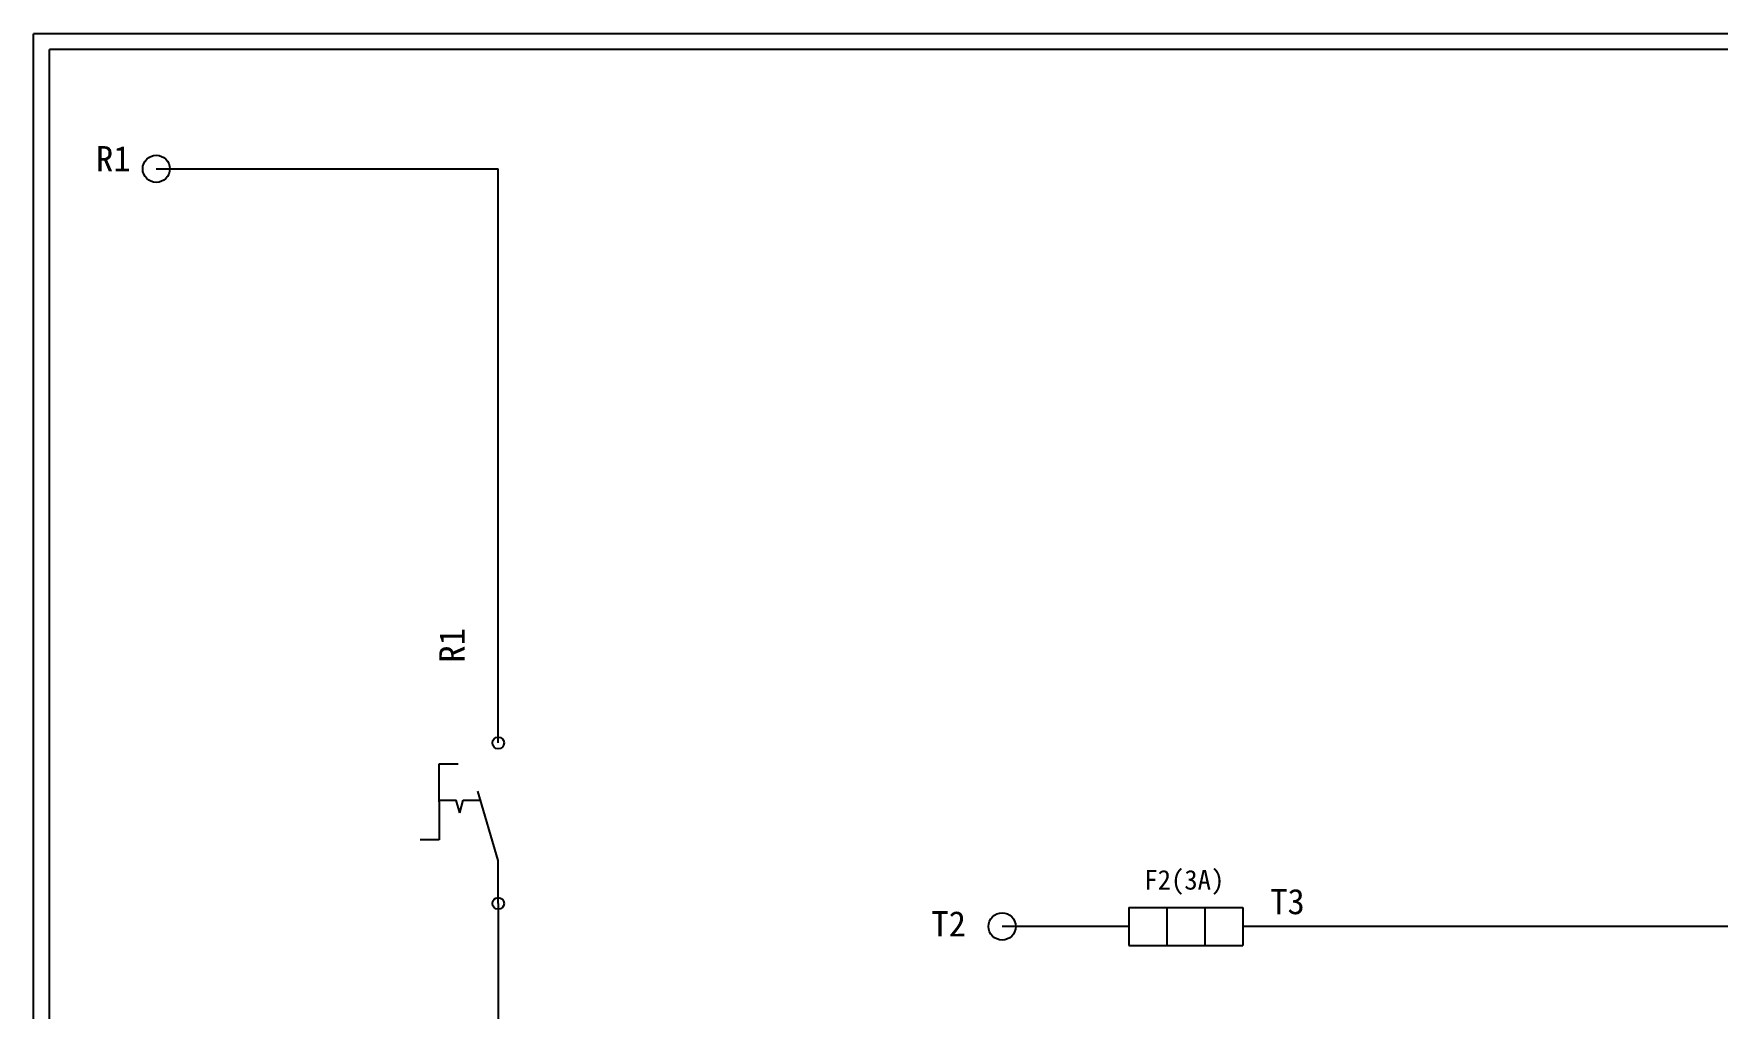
# Model space of a CAD drawing. Extents: x 1092 to 1379, y 1204 to 1408.
# Drawn here: x 1091.8 to 1224.6, y 1330.7 to 1407.7 of the extents above; entities that cross this region are included whole.
import ezdxf

# ---------------------------------------------------------------- set-up
doc = ezdxf.new("R2010")
doc.units = 0
doc.layers.get('0').update_dxf_attribs({"linetype": 'CONTINUOUS'})
for name, color, linetype in [('7', 7, 'CONTINUOUS'), ('圖框層', 7, 'CONTINUOUS'), ('標尺寸層', 3, 'CONTINUOUS')]:
    doc.layers.add(name, color=color, linetype=linetype)
doc.styles.add('STSL', font='kaiu.ttf')

msp = doc.modelspace()

# ---------------------------------------------------------------- linework, layer by layer
at = {"color": 0}
for p, q in [((1128.42, 1351.69), (1128.42, 1369.42)), ((1123.77, 1347.05), (1123.77, 1350.05)), ((1123.77, 1350.05), (1125.27, 1350.05)), ((1123.77, 1347.05), (1123.77, 1344.05)), ((1125.38, 1346.17), (1125.11, 1347.17)), ((1125.38, 1346.17), (1125.65, 1347.17)), ((1123.77, 1344.05), (1122.27, 1344.05)), ((1128.42, 1339.02), (1128.42, 1342.41))]:
    msp.add_line(p, q, dxfattribs=at)
for centre in [(1101.43, 1397.01), (1168.19, 1337.2)]:
    msp.add_circle(centre, 1.07, dxfattribs=at)
at = {"layer": '7', "color": 0}
for p, q in [((1123.77, 1347.17), (1125.11, 1347.17)), ((1125.65, 1347.17), (1126.99, 1347.17))]:
    msp.add_line(p, q, dxfattribs=at)
for centre in [(1128.42, 1351.69), (1128.42, 1339.02)]:
    msp.add_circle(centre, 0.464, dxfattribs=at)
at = {"layer": '圖框層', "color": 0}
for p, q in [((1378.75, 1407.68), (1091.75, 1407.68)), ((1091.75, 1203.71), (1091.75, 1407.68)), ((1377.5, 1406.43), (1093, 1406.43)), ((1093, 1204.96), (1093, 1406.43))]:
    msp.add_line(p, q, dxfattribs=at)
at = {"layer": '標尺寸層', "color": 0}
for p, q in [((1101.43, 1397.01), (1128.42, 1397.01)), ((1128.42, 1369.42), (1128.42, 1397.01)), ((1128.42, 1342.41), (1126.81, 1347.87)), ((1128.42, 1339.02), (1128.42, 1339.02)), ((1128.42, 1339.02), (1128.42, 1318.94)), ((1178.19, 1338.7), (1178.19, 1335.7)), ((1178.19, 1338.7), (1181.19, 1338.7)), ((1178.19, 1338.7), (1178.19, 1337.2)), ((1181.19, 1338.7), (1184.19, 1338.7)), ((1181.19, 1338.7), (1181.19, 1335.7)), ((1184.19, 1338.7), (1187.19, 1338.7)), ((1184.19, 1338.7), (1184.19, 1335.7)), ((1187.19, 1338.7), (1187.19, 1335.7)), ((1187.19, 1338.7), (1187.19, 1337.2)), ((1178.19, 1337.2), (1168.19, 1337.2)), ((1205.89, 1337.2), (1187.19, 1337.2)), ((1215.13, 1337.2), (1205.89, 1337.2)), ((1237.09, 1337.2), (1215.13, 1337.2)), ((1178.19, 1335.7), (1187.19, 1335.7))]:
    msp.add_line(p, q, dxfattribs=at)

# ---------------------------------------------------------------- texts
at = {"layer": '圖框層', "color": 0, "style": 'STSL'}
for s, height, p in [('R1', 2, (1096.68, 1396.81)), ('F2(3A)', 1.547, (1179.41, 1340.11)), ('T3', 2, (1189.35, 1338.17)), ('T2', 2, (1162.61, 1336.41))]:
    msp.add_text(s, height=height, dxfattribs=at).set_placement(p)
msp.add_text('R1', height=2, rotation=90, dxfattribs=at).set_placement((1125.76, 1358.03))

doc.saveas('drawing.dxf')
